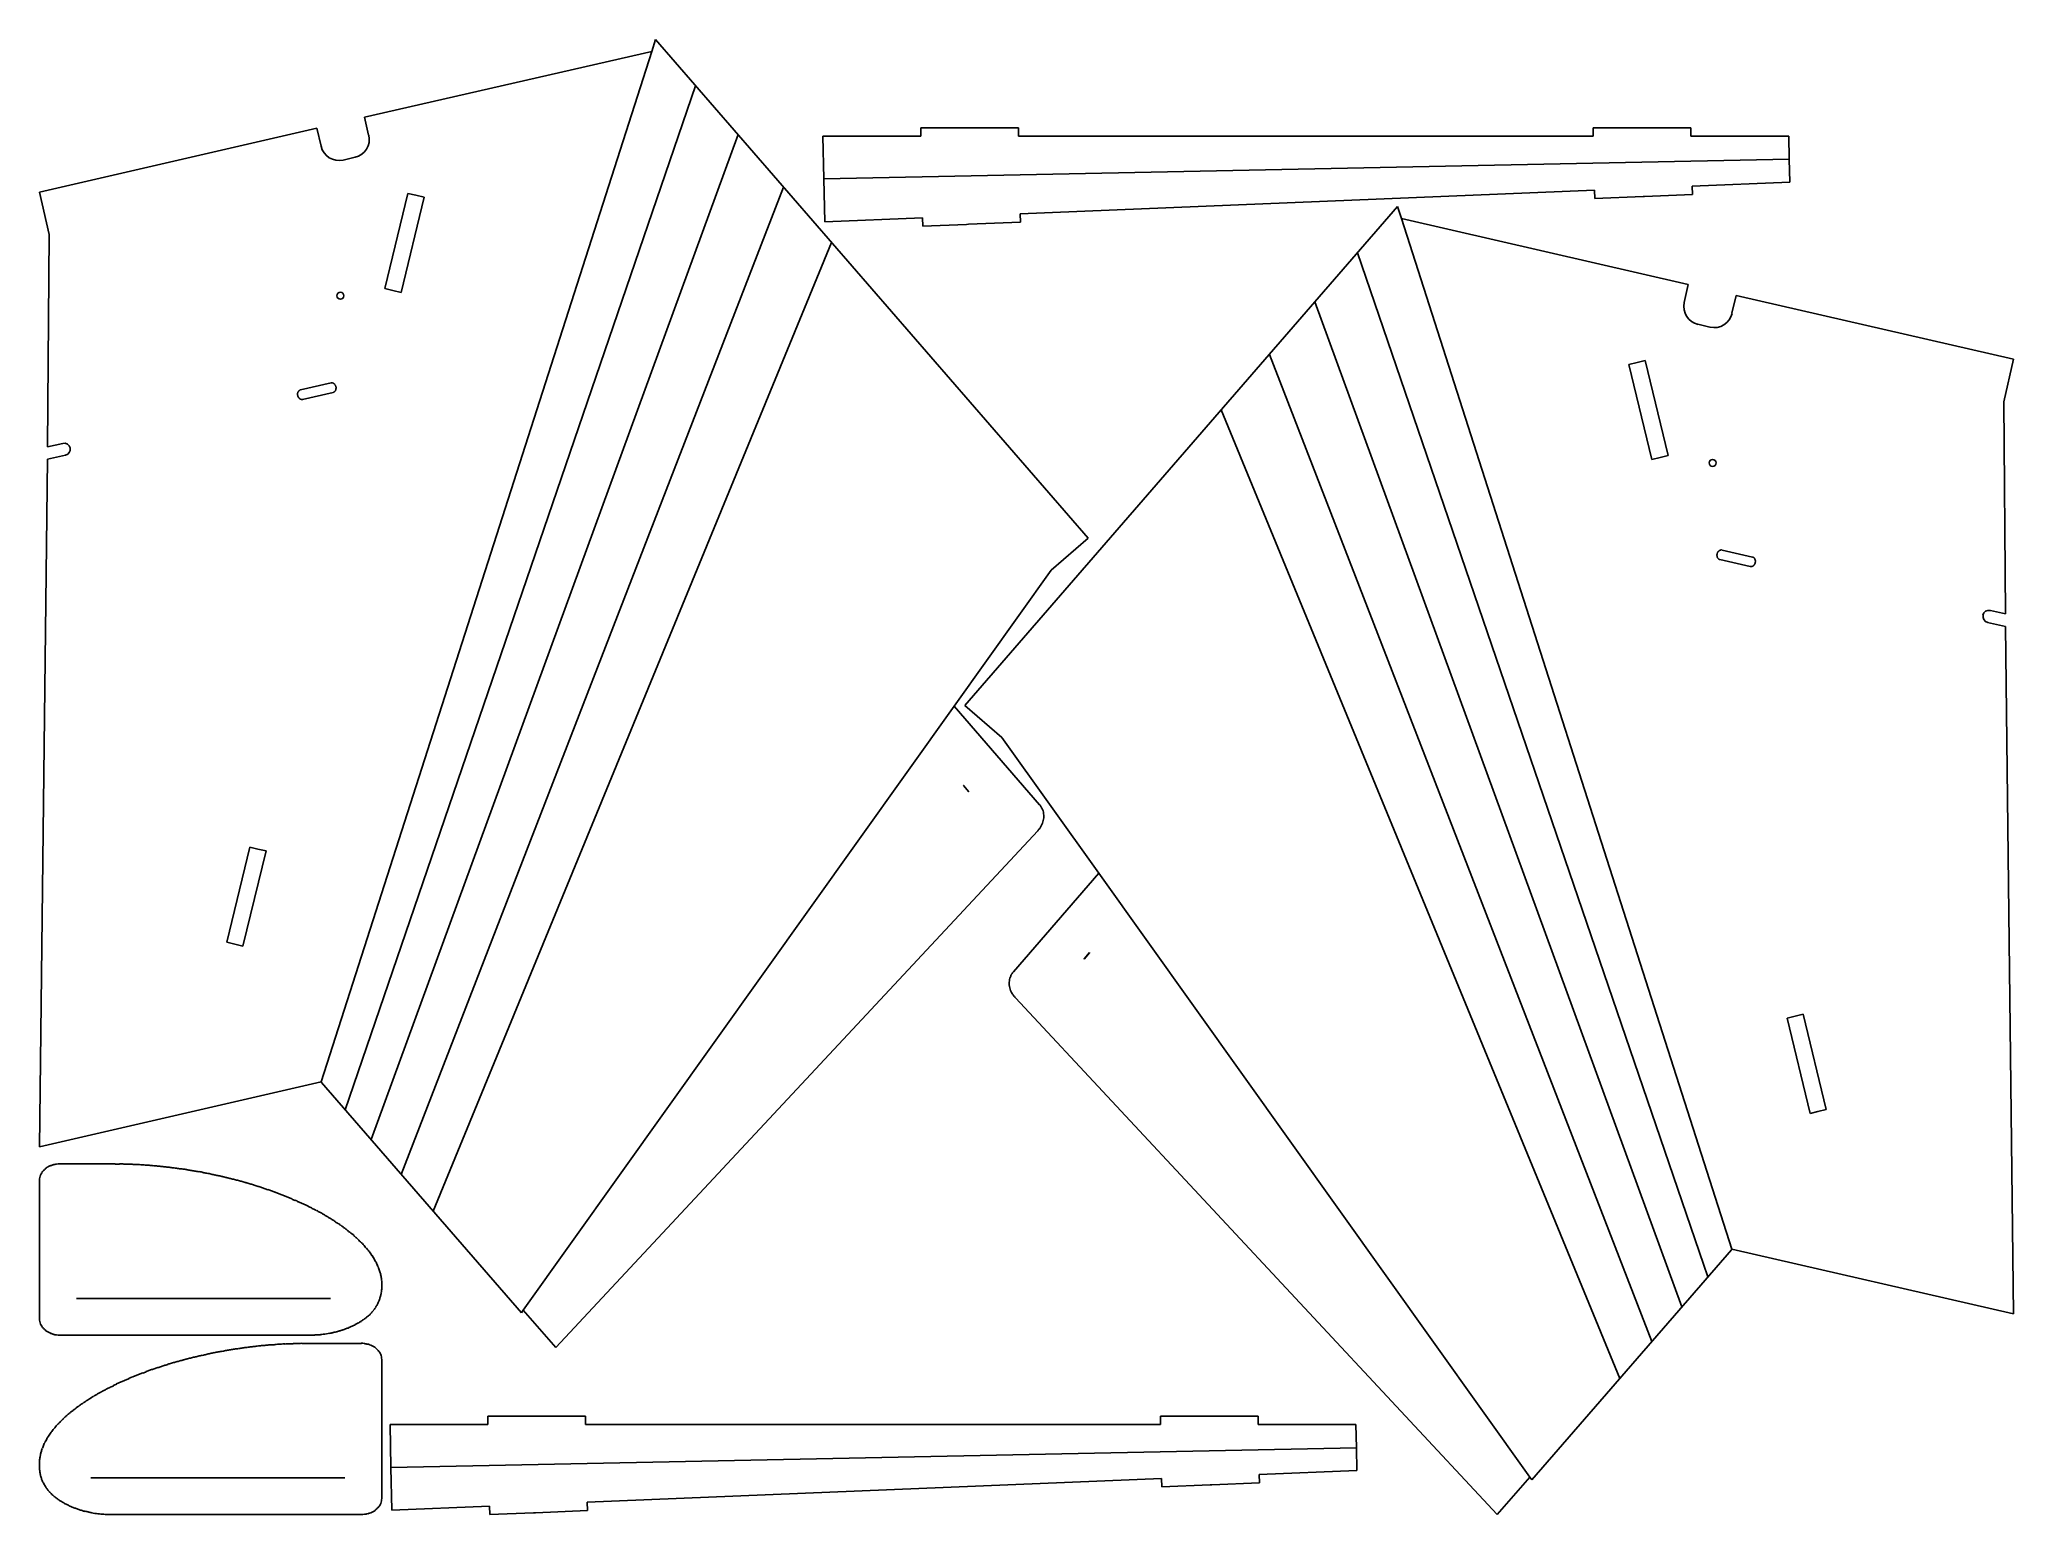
# Model space of a CAD drawing. Header units: millimetres. Extents: x 5 to 1192, y 5 to 892.
import ezdxf

# ---------------------------------------------------------------- set-up
doc = ezdxf.new("R2010")
doc.units = ezdxf.units.MM

msp = doc.modelspace()

# ---------------------------------------------------------------- linework, layer by layer
at = {"color": 7}
for p, q in [((375.5, 892.2), (373.3, 885)), ((635.7, 592.3), (375.5, 892.2)), ((373.3, 885), (200.6, 845.4)), ((200.6, 845.4), (203, 834.6)), ((171.9, 838.8), (5, 800.4)), ((174.4, 828), (171.9, 838.8)), ((535.1, 834), (476.2, 834)), ((476.2, 834), (476.8, 808.3)), ((593.9, 839), (535.1, 839)), ((535.1, 839), (535.1, 834)), ((593.9, 834), (593.9, 839)), ((939.6, 834), (593.9, 834)), ((967.2, 839), (939.6, 839)), ((939.6, 839), (939.6, 834)), ((968.6, 839), (967.2, 839)), ((998.4, 839), (968.6, 839)), ((998.4, 834), (998.4, 839)), ((1057.3, 834), (998.4, 834)), ((1057.5, 820.2), (1057.3, 834)), ((194.8, 821.4), (187.6, 819.7)), ((1057.8, 806.4), (1057.5, 820.2)), ((476.8, 808.3), (477.3, 782.5)), ((5, 800.4), (10.9, 774.9)), ((226.6, 799.6), (212.8, 742.4)), ((222.5, 740.1), (236.3, 797.3)), ((231.4, 798.5), (226.6, 799.6)), ((236.3, 797.3), (231.4, 798.5)), ((594.8, 787.4), (940.3, 801.5)), ((940.3, 801.5), (940.5, 796.5)), ((940.5, 796.5), (969.6, 797.7)), ((969.6, 797.7), (970.5, 797.8)), ((970.5, 797.8), (999.3, 799)), ((999.1, 804), (1057.8, 806.4)), ((999.3, 799), (999.1, 804)), ((477.3, 782.5), (536.1, 785)), ((536.1, 785), (536.3, 780)), ((821.9, 791.7), (561.7, 491.7)), ((595.1, 782.4), (594.8, 787.4)), ((824.2, 784.5), (821.9, 791.7)), ((996.8, 744.8), (824.2, 784.5)), ((10.9, 774.9), (9.9, 647.2)), ((536.3, 780), (562.6, 781)), ((562.6, 781), (563.8, 781.1)), ((563.8, 781.1), (595.1, 782.4)), ((212.8, 742.4), (217.6, 741.3)), ((217.6, 741.3), (222.5, 740.1)), ((994.4, 734.1), (996.8, 744.8)), ((1025.5, 738.2), (1023, 727.5)), ((1192.4, 699.9), (1025.5, 738.2)), ((1009.8, 719.2), (1002.6, 720.9)), ((966, 697.9), (961.1, 696.7)), ((961.1, 696.7), (974.9, 639.6)), ((970.8, 699.1), (966, 697.9)), ((984.7, 641.9), (970.8, 699.1)), ((1186.5, 674.3), (1192.4, 699.9)), ((180.4, 685.7), (162, 681.4)), ((163.3, 675.7), (181.7, 679.9)), ((1187.5, 546.7), (1186.5, 674.3)), ((9.9, 647.2), (19, 649.3)), ((20.6, 642.1), (9.9, 639.7)), ((979.8, 640.7), (984.7, 641.9)), ((9.9, 639.7), (5, 226.2)), ((974.9, 639.6), (979.8, 640.7)), ((613.5, 573), (635.7, 592.3)), ((1035.4, 580.9), (1017.1, 585.1)), ((555.2, 491.2), (613.5, 573)), ((1015.7, 579.4), (1034.1, 575.2)), ((1178.5, 548.8), (1187.5, 546.7)), ((1187.6, 539.1), (1176.8, 541.6)), ((1192.4, 125.7), (1187.6, 539.1)), ((606.6, 431.9), (555.2, 491.2)), ((561.7, 491.7), (583.9, 472.4)), ((583.9, 472.4), (642.3, 390.7)), ((560.8, 443.5), (560.7, 443.4)), ((560.7, 443.4), (564, 439.6)), ((564.1, 439.7), (560.8, 443.5)), ((564, 439.6), (564.1, 439.7)), ((315.5, 105.5), (605.5, 416.3)), ((131.5, 406.4), (117.7, 349.2)), ((127.4, 346.9), (141.3, 404.1)), ((136.4, 405.2), (131.5, 406.4)), ((141.3, 404.1), (136.4, 405.2)), ((642.3, 390.7), (590.8, 331.4)), ((117.7, 349.2), (122.6, 348.1)), ((122.6, 348.1), (127.4, 346.9)), ((636.6, 343), (633.3, 339.2)), ((633.3, 339.2), (633.4, 339.1)), ((633.4, 339.1), (636.7, 342.9)), ((636.7, 342.9), (636.6, 343)), ((592, 315.8), (881.9, 5)), ((1061, 304.7), (1056.2, 303.5)), ((1056.2, 303.5), (1070, 246.3)), ((1065.9, 305.9), (1061, 304.7)), ((1079.7, 248.7), (1065.9, 305.9)), ((5, 226.2), (174.4, 265.2)), ((174.4, 265.2), (174.7, 264.8)), ((174.7, 264.8), (294.9, 126.3)), ((1070, 246.3), (1074.8, 247.5)), ((1074.8, 247.5), (1079.7, 248.7)), ((49.3, 215.9), (17.3, 215.9)), ((50.6, 215.9), (49.3, 215.9)), ((5, 206.2), (5, 122.6)), ((902.6, 25.8), (1022.7, 164.3)), ((1022.7, 164.3), (1023, 164.6)), ((1023, 164.6), (1192.4, 125.7)), ((210.9, 142.1), (210.9, 143.5)), ((210.9, 141), (210.9, 142.1)), ((294.9, 126.3), (296, 128)), ((296, 128), (315.5, 105.5)), ((17.3, 112.9), (169, 112.9)), ((166.5, 107.9), (165.3, 107.9)), ((198.6, 107.9), (166.5, 107.9)), ((210.9, 14.7), (210.9, 98.3)), ((333.5, 64.1), (274.7, 64.1)), ((274.7, 64.1), (274.7, 59.1)), ((333.5, 59.1), (333.5, 64.1)), ((706.8, 64.1), (679.3, 64.1)), ((679.3, 64.1), (679.3, 59.1)), ((708.2, 64.1), (706.8, 64.1)), ((738.1, 64.1), (708.2, 64.1)), ((738.1, 59.1), (738.1, 64.1)), ((274.7, 59.1), (215.9, 59.1)), ((215.9, 59.1), (216.4, 33.3)), ((679.3, 59.1), (333.5, 59.1)), ((796.9, 59.1), (738.1, 59.1)), ((797.2, 45.2), (796.9, 59.1)), ((797.5, 31.4), (797.2, 45.2)), ((5, 35.6), (5, 34.2)), ((5, 34.2), (5, 33.1)), ((216.4, 33.3), (216.9, 7.6)), ((334.5, 12.4), (679.9, 26.6)), ((679.9, 26.6), (680.1, 21.6)), ((710.1, 22.8), (738.9, 24)), ((738.7, 29), (797.5, 31.4)), ((738.9, 24), (738.7, 29)), ((881.9, 5), (901.4, 27.4)), ((901.4, 27.4), (902.6, 25.8)), ((334.7, 7.4), (334.5, 12.4)), ((680.1, 21.6), (709.2, 22.8)), ((709.2, 22.8), (710.1, 22.8)), ((46.8, 5), (198.6, 5)), ((216.9, 7.6), (275.7, 10)), ((275.7, 10), (275.9, 5)), ((275.9, 5), (302.2, 6.1)), ((302.2, 6.1), (303.4, 6.1)), ((303.4, 6.1), (334.7, 7.4))]:
    msp.add_line(p, q, dxfattribs=at)
at = {"color": 1}
for p, q in [((174.4, 265.2), (373.3, 885)), ((399.6, 864.4), (188.9, 248.5)), ((425.2, 835), (204.5, 230.5)), ((1057.5, 820.2), (476.8, 808.3)), ((452.6, 803.3), (222.6, 209.6)), ((1023, 164.6), (824.2, 784.5)), ((481.5, 770), (241.9, 187.4)), ((797.8, 763.9), (1008.5, 148)), ((772.2, 734.4), (992.9, 130)), ((744.8, 702.8), (974.8, 109.1)), ((715.9, 669.5), (955.6, 86.9)), ((296, 128), (555.2, 491.2)), ((901.4, 27.4), (642.3, 390.7)), ((797.2, 45.2), (216.4, 33.3))]:
    msp.add_line(p, q, dxfattribs=at)
at = {"color": 4}
for p, q in [((27.2, 135), (180.1, 135)), ((188.7, 27.1), (35.8, 27.1))]:
    msp.add_line(p, q, dxfattribs=at)
at = {"color": 7}
for centre in [(186, 738.1), (1011.4, 637.5)]:
    msp.add_circle(centre, 2.1, dxfattribs=at)
for centre, radius, start, end in [((192.3, 832.2), 11.1, 283.1133, 12.7779), ((185.2, 830.5), 11.1, 193.1133, 282.7779), ((1005.2, 731.6), 11.1, 167.2221, 256.8867), ((1012.3, 730), 11.1, 257.2221, 346.8867), ((163.4, 678.9), 3.15, 162.5634, 170.3973), ((163.6, 678.9), 3.36, 170.3875, 177.9899), ((163.8, 678.9), 3.52, 177.9829, 185.4823), ((163.9, 678.9), 3.65, 185.4786, 192.9657), ((163.2, 679), 2.9, 154.3506, 162.5749), ((163.9, 678.9), 3.65, 192.9256, 200.4126), ((163.8, 678.8), 3.52, 200.4089, 207.9084), ((163, 679.1), 2.63, 145.5731, 154.3619), ((163.7, 678.7), 3.36, 207.9013, 215.5037), ((162.7, 679.2), 2.36, 136.0661, 145.5804), ((162.6, 679.4), 2.12, 125.7292, 136.0635), ((162.5, 679.5), 1.95, 114.6028, 125.7094), ((162.4, 679.6), 1.89, 102.9411, 114.5626), ((180.8, 683.8), 1.89, 91.3287, 102.9502), ((180.8, 683.7), 1.95, 80.1818, 91.2884), ((180.7, 683.6), 2.12, 69.8278, 80.162), ((180.7, 683.4), 2.36, 60.3109, 69.8251), ((181.3, 681.8), 1.89, 282.9411, 294.5626), ((180.5, 683.1), 2.63, 51.5294, 60.3182), ((181.2, 681.8), 1.95, 294.6028, 305.7094), ((180.4, 682.9), 2.9, 43.3164, 51.5406), ((181.1, 682), 2.12, 305.7292, 316.0635), ((180.2, 682.7), 3.15, 35.4939, 43.3279), ((180, 682.6), 3.36, 27.9013, 35.5037), ((181, 682.1), 2.36, 316.0661, 325.5804), ((180.7, 682.3), 2.63, 325.5731, 334.3619), ((179.9, 682.5), 3.52, 20.4089, 27.9084), ((180.5, 682.4), 2.9, 334.3506, 342.5749), ((179.8, 682.5), 3.65, 12.9256, 20.4126), ((179.8, 682.5), 3.65, 5.4786, 12.9657), ((180.2, 682.5), 3.15, 342.5634, 350.3973), ((179.9, 682.5), 3.52, 357.9829, 5.4823), ((180, 682.5), 3.36, 350.3875, 357.9899), ((163.5, 678.6), 3.15, 215.4939, 223.3279), ((163.3, 678.4), 2.9, 223.3164, 231.5406), ((163.1, 678.2), 2.63, 231.5294, 240.3182), ((163, 678), 2.36, 240.3109, 249.8251), ((162.9, 677.8), 2.12, 249.8278, 260.162), ((162.9, 677.6), 1.95, 260.1818, 271.2884), ((162.9, 677.5), 1.89, 271.3287, 282.9502), ((19.8, 645.7), 3.69, 13.1092, 102.782), ((19.8, 645.7), 3.69, 283.1174, 12.7738), ((1017.7, 582), 3.65, 167.0343, 174.5214), ((1017.5, 582), 3.52, 174.5177, 182.0171), ((1017.4, 582), 3.36, 182.0101, 189.6125), ((1017.7, 582), 3.65, 159.5874, 167.0744), ((1017.5, 582), 3.52, 152.0916, 159.5911), ((1017.4, 582.1), 3.36, 144.4963, 152.0987), ((1017.2, 582.2), 3.15, 136.6721, 144.5061), ((1017.1, 582.4), 2.9, 128.4594, 136.6836), ((1016.9, 582.6), 2.63, 119.6818, 128.4706), ((1016.7, 582.8), 2.36, 110.1749, 119.6891), ((1016.7, 583), 2.12, 99.838, 110.1722), ((1016.6, 583.2), 1.95, 88.7116, 99.8182), ((1016.6, 583.3), 1.89, 77.0498, 88.6713), ((1017.2, 581.9), 3.15, 189.6027, 197.4366), ((1016.9, 581.9), 2.9, 197.4251, 205.6494), ((1016.7, 581.7), 2.63, 205.6381, 214.4269), ((1016.5, 581.6), 2.36, 214.4196, 223.9339), ((1016.3, 581.4), 2.12, 223.9365, 234.2708), ((1016.2, 581.3), 1.95, 234.2906, 245.3972), ((1016.2, 581.2), 1.89, 245.4374, 257.0589), ((1034.5, 577), 1.89, 257.0498, 268.6713), ((1034.5, 577.1), 1.95, 268.7116, 279.8182), ((1034.5, 577.2), 2.12, 279.838, 290.1722), ((1034.4, 577.5), 2.36, 290.1749, 299.6891), ((1035, 579.1), 1.89, 65.4374, 77.0589), ((1034.3, 577.7), 2.63, 299.6818, 308.4706), ((1035, 579), 1.95, 54.2906, 65.3972), ((1034.1, 577.9), 2.9, 308.4594, 316.6836), ((1034.9, 578.9), 2.12, 43.9365, 54.2708), ((1033.9, 578.1), 3.15, 316.6721, 324.5061), ((1034.7, 578.7), 2.36, 34.4196, 43.9339), ((1033.7, 578.2), 3.36, 324.4963, 332.0987), ((1034.5, 578.5), 2.63, 25.6381, 34.4269), ((1033.6, 578.3), 3.52, 332.0916, 339.5911), ((1034.2, 578.4), 2.9, 17.4251, 25.6494), ((1033.5, 578.3), 3.65, 339.5874, 347.0744), ((1034, 578.4), 3.15, 9.6027, 17.4366), ((1033.5, 578.3), 3.65, 347.0343, 354.5214), ((1033.8, 578.3), 3.36, 2.0101, 9.6125), ((1033.6, 578.3), 3.52, 354.5177, 2.0171), ((1177.6, 545.2), 3.69, 77.218, 166.8908), ((1177.7, 545.2), 3.69, 167.2262, 256.8826), ((598.5, 424.9), 10.7, 31.4255, 40.9953), ((598.9, 425.2), 10.2, 21.7728, 31.3976), ((598.9, 425.2), 10.2, 12.3239, 21.749), ((594.9, 426.2), 14.5, 316.9658, 324.1138), ((595.3, 425.9), 14, 324.1083, 331.3553), ((595.8, 425.6), 13.4, 331.3491, 338.793), ((596.5, 425.3), 12.6, 338.7872, 346.5304), ((597.3, 425.2), 11.8, 346.5266, 354.6623), ((598.6, 425.1), 10.5, 3.26, 12.3081), ((598, 425.1), 11.1, 354.6627, 3.2527), ((598.8, 324.6), 10.5, 167.6919, 176.74), ((599.4, 324.6), 11.1, 176.7473, 185.3373), ((600.1, 324.6), 11.8, 185.3377, 193.4734), ((598.5, 324.7), 10.2, 158.251, 167.6761), ((600.9, 324.8), 12.6, 193.4696, 201.2128), ((598.5, 324.6), 10.2, 148.6024, 158.2272), ((598.9, 324.4), 10.7, 139.0047, 148.5745), ((601.6, 325.1), 13.4, 201.207, 208.6509), ((602.2, 325.4), 14, 208.6447, 215.8917), ((602.6, 325.7), 14.5, 215.8862, 223.0342), ((16.1, 203.5), 12.2, 119.9183, 128.0885), ((16.7, 202.5), 13.3, 112.1819, 119.9307), ((17.1, 201.6), 14.3, 104.6981, 112.1925), ((17.2, 200.9), 15, 97.3302, 104.7059), ((17.3, 200.3), 15.6, 89.9799, 97.3346), ((49.3, -56.6), 272.4, 89.1926, 89.7291), ((49.3, -59.4), 275.3, 88.6616, 89.1926), ((49.2, -62.1), 278, 88.1358, 88.6617), ((49.1, -64.6), 280.5, 87.615, 88.1359), ((49, -67), 282.9, 87.0988, 87.615), ((48.9, -69.3), 285.2, 86.587, 87.0988), ((48.8, -71.4), 287.3, 86.0794, 86.5871), ((48.7, -73.3), 289.2, 85.5756, 86.0794), ((48.5, -75.1), 291, 85.0753, 85.5756), ((48.4, -76.7), 292.6, 84.5784, 85.0754), ((48.3, -78.1), 294, 84.0846, 84.5785), ((48.1, -79.3), 295.2, 83.5935, 84.0846), ((48, -80.3), 296.2, 83.105, 83.5936), ((47.9, -81.1), 297, 82.6187, 83.105), ((12.6, 206.2), 7.64, 168.175, 180.0029), ((12.9, 206.1), 7.94, 156.8597, 168.1316), ((13.6, 205.8), 8.68, 146.4012, 156.8389), ((14.5, 205.3), 9.72, 136.8441, 146.399), ((15.4, 204.4), 10.9, 128.0762, 136.8525), ((47.9, -81.7), 297.6, 82.1344, 82.6187), ((47.8, -82.1), 298, 81.6518, 82.1344), ((47.8, -82.2), 298.2, 81.1706, 81.6518), ((47.8, -82.2), 298.1, 80.6906, 81.1706), ((47.8, -81.9), 297.8, 80.2114, 80.6906), ((47.9, -81.4), 297.3, 79.7329, 80.2115), ((48.1, -80.6), 296.6, 79.2546, 79.7329), ((48.2, -79.7), 295.6, 78.7764, 79.2547), ((48.5, -78.5), 294.4, 78.2979, 78.7764), ((48.8, -77.1), 292.9, 77.8188, 78.2979), ((49.1, -75.4), 291.2, 77.3388, 77.8188), ((49.5, -73.5), 289.3, 76.8576, 77.3388), ((50, -71.4), 287.1, 76.3749, 76.8577), ((50.6, -69.1), 284.7, 75.8904, 76.375), ((51.2, -66.5), 282.1, 75.4036, 75.8904), ((52, -63.8), 279.3, 74.9143, 75.4036), ((52.8, -60.8), 276.2, 74.4222, 74.9144), ((53.7, -57.6), 272.9, 73.9267, 74.4222), ((54.6, -54.3), 269.4, 73.4277, 73.9268), ((55.7, -50.7), 265.7, 72.9246, 73.4277), ((56.8, -46.9), 261.7, 72.417, 72.9246), ((58.1, -43), 257.6, 71.9046, 72.417), ((59.4, -38.9), 253.3, 71.3869, 71.9046), ((60.8, -34.7), 248.8, 70.8635, 71.3869), ((62.4, -30.3), 244.2, 70.3338, 70.8635), ((64, -25.8), 239.4, 69.7974, 70.3338), ((65.7, -21.1), 234.4, 69.2537, 69.7974), ((67.5, -16.3), 229.3, 68.7023, 69.2538), ((69.4, -11.5), 224.1, 68.1425, 68.7023), ((71.4, -6.5), 218.7, 67.5738, 68.1426), ((73.5, -1.5), 213.3, 66.9955, 67.5739), ((75.6, 3.6), 207.7, 66.4071, 66.9956), ((77.9, 8.8), 202.1, 65.8077, 66.4071), ((80.2, 14), 196.4, 65.1967, 65.8077), ((82.6, 19.2), 190.7, 64.5733, 65.1968), ((85.1, 24.5), 184.9, 63.9368, 64.5734), ((87.7, 29.7), 179, 63.2862, 63.9368), ((90.3, 34.9), 173.2, 62.6207, 63.2863), ((93, 40.1), 167.3, 61.9394, 62.6208), ((95.8, 45.3), 161.5, 61.2412, 61.9394), ((98.6, 50.4), 155.7, 60.525, 61.2413), ((101.4, 55.4), 149.9, 59.7899, 60.5251), ((104.3, 60.4), 144.1, 59.0346, 59.79), ((107.3, 65.3), 138.4, 58.2578, 59.0347), ((110.2, 70.1), 132.8, 57.4582, 58.2579), ((113.2, 74.8), 127.2, 56.6344, 57.4583), ((116.2, 79.3), 121.7, 55.785, 56.6346), ((119.2, 83.8), 116.4, 54.9083, 55.7851), ((122.3, 88.1), 111.1, 54.0027, 54.9085), ((125.3, 92.2), 106, 53.0665, 54.0029), ((128.3, 96.3), 100.9, 52.0977, 53.0666), ((131.3, 100.1), 96, 51.0944, 52.0979), ((134.3, 103.8), 91.3, 50.0546, 51.0946), ((137.3, 107.4), 86.7, 48.976, 50.0548), ((140.2, 110.7), 82.2, 47.8564, 48.9762), ((143.1, 113.9), 77.9, 46.6934, 47.8566), ((145.9, 116.9), 73.7, 45.4844, 46.6936), ((148.7, 119.8), 69.7, 44.227, 45.4847), ((151.5, 122.5), 65.9, 42.9183, 44.2272), ((154.1, 124.9), 62.3, 41.5557, 42.9186), ((156.7, 127.2), 58.8, 40.1364, 41.556), ((159.3, 129.4), 55.5, 38.6575, 40.1366), ((161.7, 131.3), 52.4, 37.1161, 38.6577), ((164.1, 133.1), 49.4, 35.5096, 37.1163), ((166.3, 134.7), 46.6, 33.8351, 35.5098), ((168.5, 136.2), 44, 32.0902, 33.8353), ((170.6, 137.5), 41.6, 30.2726, 32.0904), ((172.5, 138.6), 39.3, 28.3802, 30.2727), ((174.4, 139.6), 37.2, 26.4116, 28.3803), ((176.1, 140.5), 35.3, 24.3655, 26.4116), ((177.7, 141.2), 33.5, 22.2416, 24.3655), ((179.2, 141.8), 31.9, 20.0401, 22.2415), ((180.5, 142.3), 30.5, 17.7623, 20.0399), ((181.8, 142.7), 29.2, 15.4103, 17.762), ((182.9, 143), 28.1, 12.9872, 15.4099), ((183.8, 143.2), 27.1, 10.4976, 12.9867), ((184.6, 143.4), 26.3, 7.947, 10.497), ((185.3, 143.5), 25.6, 5.3421, 7.9463), ((185.8, 143.5), 25.1, 2.691, 5.3413), ((186.2, 143.5), 24.7, 0.0027, 2.6901), ((187.9, 142.3), 23.1, 326.1551, 331.0514), ((188.6, 141.9), 22.3, 331.0567, 336.1755), ((188.9, 141.7), 21.9, 336.1823, 341.4604), ((188.8, 141.8), 22, 341.4682, 346.8274), ((188.2, 141.9), 22.7, 346.8355, 352.1895), ((187, 142.1), 23.9, 352.197, 357.4589), ((12.6, 122.6), 7.64, 179.9971, 191.825), ((12.9, 122.7), 7.94, 191.8684, 203.1403), ((13.6, 123), 8.68, 203.1612, 213.5988), ((173.3, 161.2), 47.3, 294.6647, 297.1736), ((174.9, 158), 43.6, 297.1717, 299.8787), ((176.7, 154.9), 40.1, 299.8769, 302.8062), ((178.5, 152.1), 36.7, 302.8044, 305.9799), ((180.4, 149.5), 33.6, 305.9784, 309.4225), ((182.2, 147.4), 30.8, 309.4215, 313.1531), ((183.9, 145.5), 28.3, 313.1527, 317.1845), ((185.4, 144.1), 26.2, 317.1852, 321.5205), ((186.8, 143), 24.4, 321.5225, 326.1515), ((14.5, 123.6), 9.72, 213.601, 223.1559), ((15.4, 124.4), 10.9, 223.1475, 231.9237), ((16.1, 125.4), 12.2, 231.9113, 240.0814), ((16.7, 126.4), 13.3, 240.069, 247.8176), ((17.1, 127.2), 14.3, 247.8071, 255.3014), ((17.2, 127.9), 15, 255.2937, 262.6695), ((17.3, 128.5), 15.6, 262.665, 270.0201), ((167.5, -184.6), 292.6, 94.9246, 95.4215), ((167.4, -183), 291, 94.4244, 94.9246), ((167.2, -181.3), 289.2, 93.9206, 94.4244), ((167.1, -179.3), 287.3, 93.4129, 93.9206), ((167, -177.2), 285.2, 92.9011, 93.4129), ((166.8, -175), 282.9, 92.3849, 92.9011), ((166.7, -172.6), 280.5, 91.8641, 92.385), ((166.7, -170), 278, 91.3383, 91.8641), ((166.6, -167.3), 275.3, 90.8073, 91.3384), ((166.6, -164.5), 272.4, 90.2709, 90.8074), ((169, 157.3), 44.4, 270.0252, 272.029), ((168.8, 163.4), 50.4, 272.0239, 273.8886), ((168.5, 168.5), 55.6, 273.8848, 275.6599), ((168.1, 172.5), 59.6, 275.6569, 277.3806), ((167.7, 175.4), 62.5, 277.3782, 279.0813), ((167.5, 177), 64.1, 279.0793, 280.7876), ((167.4, 177.4), 64.6, 280.7858, 282.5223), ((167.5, 176.9), 64, 282.5206, 284.3062), ((167.9, 175.5), 62.6, 284.3045, 286.1593), ((168.5, 173.4), 60.4, 286.1577, 288.1014), ((169.3, 170.7), 57.6, 288.0998, 290.1527), ((170.4, 167.7), 54.4, 290.151, 292.3338), ((171.8, 164.5), 50.9, 292.332, 294.6665), ((198.6, 92.4), 15.6, 82.6654, 90.0201), ((198.6, 92.9), 15, 75.2941, 82.6698), ((198.8, 93.7), 14.3, 67.8075, 75.3019), ((159, -154.9), 261.7, 107.0753, 107.5828), ((160.2, -158.6), 265.7, 106.5722, 107.0753), ((161.3, -162.2), 269.4, 106.0731, 106.5722), ((162.2, -165.6), 272.9, 105.5777, 106.0731), ((163.1, -168.8), 276.2, 105.0855, 105.5777), ((163.9, -171.7), 279.3, 104.5962, 105.0855), ((164.6, -174.5), 282.1, 104.1095, 104.5963), ((165.3, -177), 284.7, 103.6249, 104.1095), ((165.8, -179.4), 287.1, 103.1422, 103.625), ((166.3, -181.5), 289.3, 102.661, 103.1422), ((166.8, -183.4), 291.2, 102.1811, 102.6611), ((167.1, -185), 292.9, 101.702, 102.1811), ((167.4, -186.4), 294.4, 101.2235, 101.702), ((167.6, -187.6), 295.6, 100.7452, 101.2235), ((167.8, -188.6), 296.6, 100.267, 100.7453), ((168, -189.3), 297.3, 99.7884, 100.267), ((168.1, -189.8), 297.8, 99.3093, 99.7885), ((168.1, -190.1), 298.1, 98.8293, 99.3093), ((168.1, -190.2), 298.2, 98.3481, 98.8293), ((168.1, -190), 298, 97.8655, 98.3481), ((168, -189.6), 297.6, 97.3812, 97.8655), ((168, -189), 297, 96.8949, 97.3812), ((167.9, -188.2), 296.2, 96.4064, 96.8949), ((167.7, -187.2), 295.2, 95.9153, 96.4064), ((167.6, -186), 294, 95.4215, 95.9153), ((199.2, 94.5), 13.3, 60.0693, 67.8181), ((199.8, 95.5), 12.2, 51.9115, 60.0817), ((200.5, 96.5), 10.9, 43.1475, 51.9238), ((201.4, 97.3), 9.72, 33.601, 43.1559), ((202.3, 97.9), 8.68, 23.1611, 33.5988), ((203, 98.2), 7.94, 11.8684, 23.1403), ((203.2, 98.3), 7.64, 359.9971, 11.825), ((130.7, -83.5), 184.9, 115.4264, 116.0631), ((133.2, -88.7), 190.7, 114.8031, 115.4265), ((135.6, -93.9), 196.4, 114.1921, 114.8031), ((138, -99.1), 202.1, 113.5927, 114.1922), ((140.2, -104.3), 207.7, 113.0042, 113.5928), ((142.4, -109.4), 213.3, 112.426, 113.0043), ((144.5, -114.4), 218.7, 111.8573, 112.426), ((146.5, -119.4), 224.1, 111.2975, 111.8573), ((148.4, -124.3), 229.3, 110.7461, 111.2976), ((150.2, -129.1), 234.4, 110.2024, 110.7461), ((151.9, -133.7), 239.4, 109.666, 110.2025), ((153.5, -138.2), 244.2, 109.1364, 109.6661), ((155, -142.6), 248.8, 108.6129, 109.1364), ((156.5, -146.9), 253.3, 108.0952, 108.6129), ((157.8, -151), 257.6, 107.5828, 108.0952), ((96.6, -24.2), 116.4, 124.2147, 125.0915), ((99.7, -28.6), 121.7, 123.3653, 124.2149), ((102.7, -33.2), 127.2, 122.5415, 123.3654), ((105.7, -37.9), 132.8, 121.742, 122.5417), ((108.6, -42.7), 138.4, 120.9652, 121.7421), ((111.6, -47.5), 144.1, 120.2098, 120.9653), ((114.5, -52.5), 149.9, 119.4747, 120.2099), ((117.3, -57.6), 155.7, 118.7586, 119.4748), ((120.1, -62.7), 161.5, 118.0604, 118.7587), ((122.9, -67.8), 167.3, 117.379, 118.0605), ((125.6, -73), 173.2, 116.7136, 117.3791), ((128.2, -78.3), 179, 116.063, 116.7136), ((61.7, 17), 62.3, 137.0813, 138.4442), ((64.4, 14.5), 65.9, 135.7727, 137.0816), ((67.1, 11.8), 69.7, 134.5152, 135.7729), ((69.9, 9), 73.7, 133.3063, 134.5154), ((72.8, 6), 77.9, 132.1433, 133.3065), ((75.7, 2.8), 82.2, 131.0236, 132.1435), ((78.6, -0.6), 86.7, 129.9451, 131.0239), ((81.6, -4.1), 91.3, 128.9052, 129.9453), ((84.6, -7.8), 96, 127.902, 128.9054), ((87.6, -11.7), 100.9, 126.9332, 127.9022), ((90.6, -15.7), 106, 125.997, 126.9334), ((93.6, -19.9), 111.1, 125.0914, 125.9971), ((39.8, 32.5), 35.3, 153.5883, 155.6345), ((41.5, 31.7), 37.2, 151.6196, 153.5884), ((43.4, 30.7), 39.3, 149.7272, 151.6197), ((45.3, 29.5), 41.6, 147.9095, 149.7273), ((47.4, 28.2), 44, 146.1646, 147.9097), ((49.6, 26.8), 46.6, 144.4901, 146.1648), ((51.8, 25.2), 49.4, 142.8836, 144.4903), ((54.2, 23.4), 52.4, 141.3422, 142.8838), ((56.6, 21.4), 55.5, 139.8633, 141.3424), ((59.1, 19.3), 58.8, 138.4439, 139.8635), ((30.1, 35.6), 25.1, 174.6587, 177.309), ((29.7, 35.6), 24.7, 177.3099, 179.9973), ((30.6, 35.5), 25.6, 172.0537, 174.6579), ((31.3, 35.4), 26.3, 169.503, 172.053), ((32.1, 35.3), 27.1, 167.0133, 169.5024), ((33, 35), 28.1, 164.5901, 167.0128), ((34.1, 34.7), 29.2, 162.238, 164.5897), ((35.3, 34.3), 30.5, 159.96, 162.2377), ((36.7, 33.9), 31.9, 157.7585, 159.9598), ((38.2, 33.2), 33.5, 155.6345, 157.7584), ((28.9, 34.1), 23.9, 182.5411, 187.803), ((27.7, 34), 22.7, 187.8105, 193.1645), ((27, 33.8), 22, 193.1726, 198.5318), ((26.9, 33.8), 21.9, 198.5396, 203.8177), ((27.3, 33.9), 22.3, 203.8245, 208.9433), ((28, 34.4), 23.1, 208.9486, 213.8449), ((29.1, 35.1), 24.4, 213.8485, 218.4775), ((30.5, 36.1), 26.2, 218.4795, 222.8148), ((32, 37.6), 28.3, 222.8155, 226.8473), ((33.7, 39.4), 30.8, 226.8469, 230.5785), ((35.5, 41.6), 33.6, 230.5775, 234.0216), ((37.4, 44.1), 36.7, 234.0201, 237.1956), ((39.2, 47), 40.1, 237.1938, 240.1231), ((40.9, 50), 43.6, 240.1213, 242.8283), ((203, 14.8), 7.94, 336.8597, 348.1316), ((203.2, 14.7), 7.64, 348.175, 0.0029), ((42.6, 53.3), 47.3, 242.8264, 245.3353), ((44.1, 56.5), 50.9, 245.3335, 247.668), ((45.4, 59.8), 54.4, 247.6662, 249.849), ((46.5, 62.8), 57.6, 249.8473, 251.9002), ((47.4, 65.4), 60.4, 251.8986, 253.8423), ((48, 67.5), 62.6, 253.8407, 255.6955), ((48.4, 69), 64, 255.6938, 257.4794), ((48.5, 69.5), 64.6, 257.4777, 259.2142), ((48.4, 69), 64.1, 259.2124, 260.9207), ((48.2, 67.4), 62.5, 260.9187, 262.6218), ((47.8, 64.6), 59.6, 262.6194, 264.3431), ((47.4, 60.6), 55.6, 264.3401, 266.1152), ((47.1, 55.4), 50.4, 266.1114, 267.9761), ((46.9, 49.4), 44.4, 267.971, 269.9748), ((198.6, 20.6), 15.6, 269.9799, 277.335), ((198.6, 20), 15, 277.3305, 284.7063), ((198.8, 19.3), 14.3, 284.6986, 292.1929), ((199.2, 18.4), 13.3, 292.1824, 299.931), ((199.8, 17.4), 12.2, 299.9186, 308.0887), ((200.5, 16.5), 10.9, 308.0763, 316.8525), ((201.4, 15.6), 9.72, 316.8441, 326.399), ((202.3, 15), 8.68, 326.4012, 336.8388)]:
    msp.add_arc(centre, radius, start, end, dxfattribs=at)

doc.saveas('drawing.dxf')
